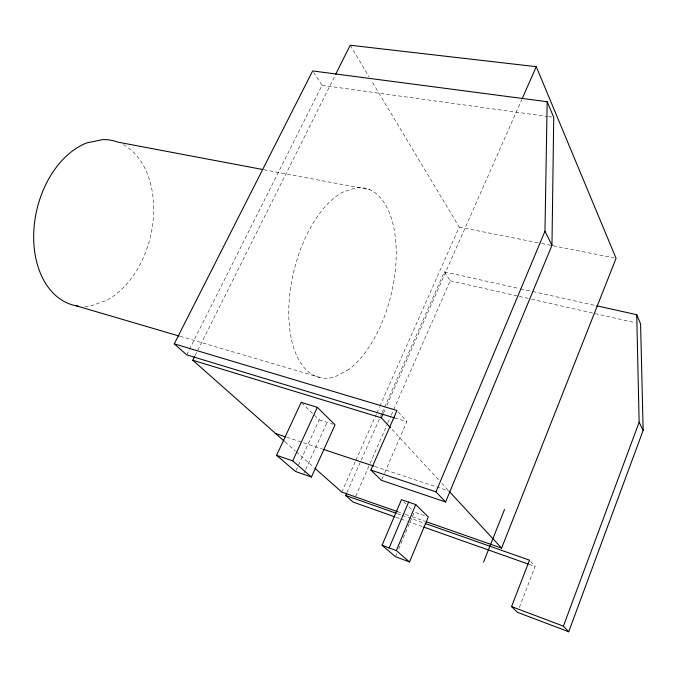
<?xml version="1.0" encoding="UTF-8"?>
<svg xmlns="http://www.w3.org/2000/svg" width="677" height="677" viewBox="0 0 677 677"><rect width="100%" height="100%" fill="white"/><g stroke="black" fill="none" stroke-linecap="round" stroke-linejoin="round"><path stroke-width="0.51" stroke-dasharray="3.38 2.54" d="M519.369 607.464L535.118 566.497L530.751 561.572M395.876 555.732L396.697 553.794M398.736 548.945L414.282 512.083L424.555 515.662M381.82 479.35L384.324 473.578M384.739 472.614L406.86 421.644L396.967 410.474M355.637 496.283L369.634 464.388M370.057 463.423L387.447 423.794M387.87 422.829L390.841 416.067M391.264 415.094L450.222 280.76L444.374 271.832L382.226 412.572M346.895 492.577L380.102 417.387M380.525 416.423L381.803 413.529M383.504 412.987L385.205 409.12M386.914 405.244L521.781 99.578M341.809 492.094L355.467 461.257M355.899 460.292L376.387 414.036M376.818 413.072L379.374 407.292M379.805 406.327L459.209 227.083L371.351 80.529M303.897 473.299L305.209 470.422M305.649 469.457L327.101 422.338M296.01 470.557L319.222 419.842L301.95 403.077M195.162 355.518L335.073 75.511M186.725 354.866L322.066 85.31L313.747 72.634M322.066 85.31L547.473 116.469M548.514 116.613L553.735 117.333M263.945 169.732L369.667 189.704M459.209 227.083L540.737 243.314M541.769 243.517L552.093 245.573M553.126 245.776L614.014 257.903M444.374 271.832L519.462 288.571M520.486 288.8L531.8 291.322M532.833 291.55L595.574 305.539M450.222 280.76L518.133 296.154M519.166 296.382L530.489 298.946M531.513 299.183L635.441 322.743M180.217 336.359L321.761 377.944M394.742 417.963L406.86 421.644M319.222 419.842L333.059 424.217M286.693 437.232L322.726 449.181M374.787 466.436L447.869 490.664M397.382 511.592L404.33 514.029M405.328 514.376L411.277 516.466M412.276 516.813L425.173 521.332M397.306 513.648L401.283 515.053M402.273 515.4L424.14 523.093M395.867 517.22L399.845 518.624M400.835 518.98L406.809 521.087M407.799 521.442L422.719 526.723M529.152 564.39L535.118 566.497M285.127 441.937L295.358 450.992M296.145 451.694L314.255 467.714M403.746 501.86L405.997 504.052M409.01 506.971L412.022 509.891M392.025 429.379L438.924 480.213M441.768 483.293L448.876 490.994M350.195 45.241L369.177 76.907M123.392 144.675A84.6 58.366 -76.8 0 1 153.019 221.633A84.6 58.366 -76.8 0 1 106.636 300.376L91.395 305.784A84.6 58.366 -76.8 0 1 84.202 306.469M348.807 369.439L335.149 376.742A97.361 50.039 -76.4 0 1 288.884 306.283A97.361 50.039 -76.4 0 1 342.418 192.285L356.652 187.639A97.361 50.039 -76.4 0 1 396.087 260.112A97.361 50.039 -76.4 0 1 348.807 369.439"/><path stroke-width="1.02" d="M174.268 343.848L396.967 410.474L370.861 470.083L381.405 480.315L445.593 501.979L551.967 245.362L553.735 117.333L547.168 101.719L312.639 70.941L174.268 343.848L186.725 354.866L394.742 417.963M445.593 501.979L435.971 491.841L544.977 231.179L547.168 101.719M425.139 523.439L529.507 560.158L511.558 606.584L517.49 612.338L568.731 631.759L643.15 430.36L640.586 323.911L636.718 314.703L596.606 305.767M568.731 631.759L563.408 626.14L639.139 422.22L636.718 314.703M426.163 521.688L501.589 548.142L616.078 258.309L536.286 66.684L350.195 45.241L335.547 74.572M483.539 562.147L504.534 509.442M409.509 561.961L428.296 516.957L415.754 504.577L401.486 499.668L382.048 545.256L395.47 556.706L409.509 561.961L396.341 550.562L382.048 545.256M396.341 550.562L415.754 504.577M389.165 547.905L408.595 502.114M394.869 516.864L353.098 502.08L345.617 495.471L346.472 493.541M390.604 427.839L381.363 417.819L383.072 413.952M522.204 98.605L536.286 66.684M311.412 477.031L335.039 424.851L317.327 407.351L301.197 402.35L276.58 455.325L295.578 471.522L311.412 477.031L292.726 460.859L276.58 455.325M292.726 460.859L317.327 407.351M284.34 441.243L192.793 360.24L194.688 356.457M262.913 169.538L117.815 142.119A84.6 58.366 -76.8 0 0 102.676 139.606L86.69 142.923A84.6 58.366 -76.8 0 0 33.825 230.849A84.6 58.366 -76.8 0 0 78.075 306.089M76.086 305.759L179.21 336.063M192.793 360.24L381.363 417.819M275.674 433.576L285.686 436.902M323.733 449.511L373.789 466.106M370.861 470.083L435.971 491.841M397.382 511.592L341.809 492.094L315.042 468.408M345.617 495.471L396.307 513.301M423.717 527.07L528.153 564.034M511.558 606.584L563.408 626.14M448.876 490.994L501.589 548.142M544.977 231.179L551.967 245.362M639.139 422.22L643.15 430.36"/></g></svg>
